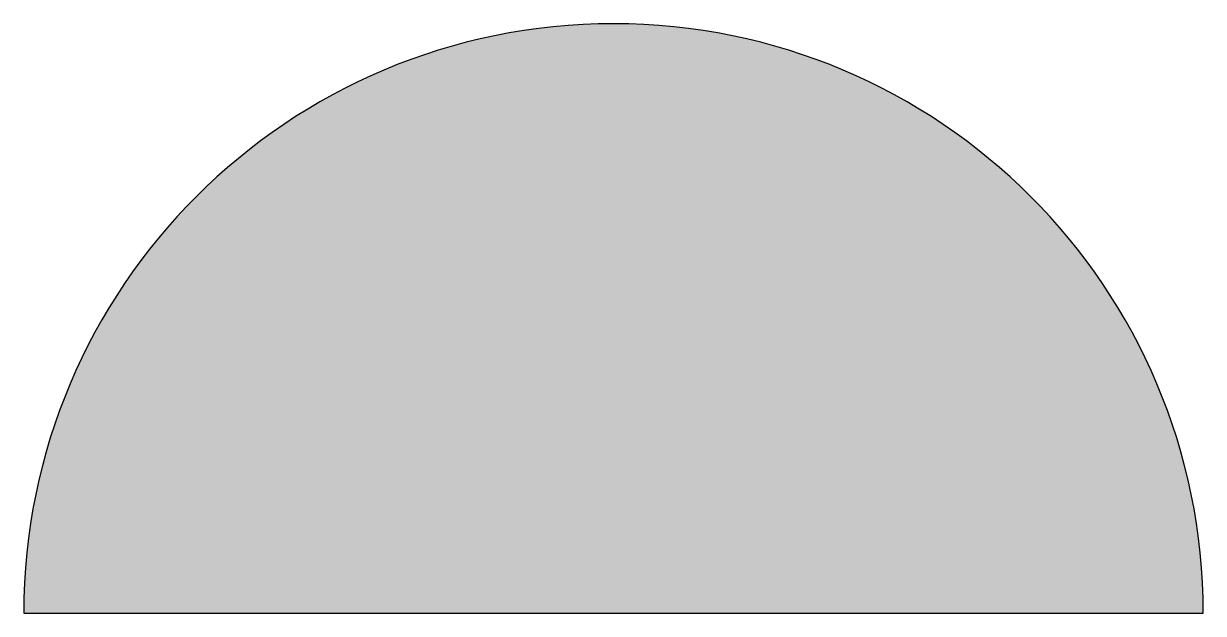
# Model space of a CAD drawing. Header units: metres. Extents: x -0.2 to 0, y 0 to 0.1.
import ezdxf

# ---------------------------------------------------------------- set-up
doc = ezdxf.new("R2010")
doc.units = ezdxf.units.M

msp = doc.modelspace()

# ---------------------------------------------------------------- hatches: boundary and pattern name
h = msp.add_hatch(color=254)
edge = h.paths.add_edge_path()
edge.add_arc((-0.1, 0), 0.1, 0, 180)
edge.add_line((-0.2, 0), (0, 0))

# ---------------------------------------------------------------- linework, layer by layer
at = {"flags": 128}
msp.add_lwpolyline([(0, 0, 1), (-0.2, 0)], format="xyb", close=True, dxfattribs=at)

doc.saveas('drawing.dxf')
